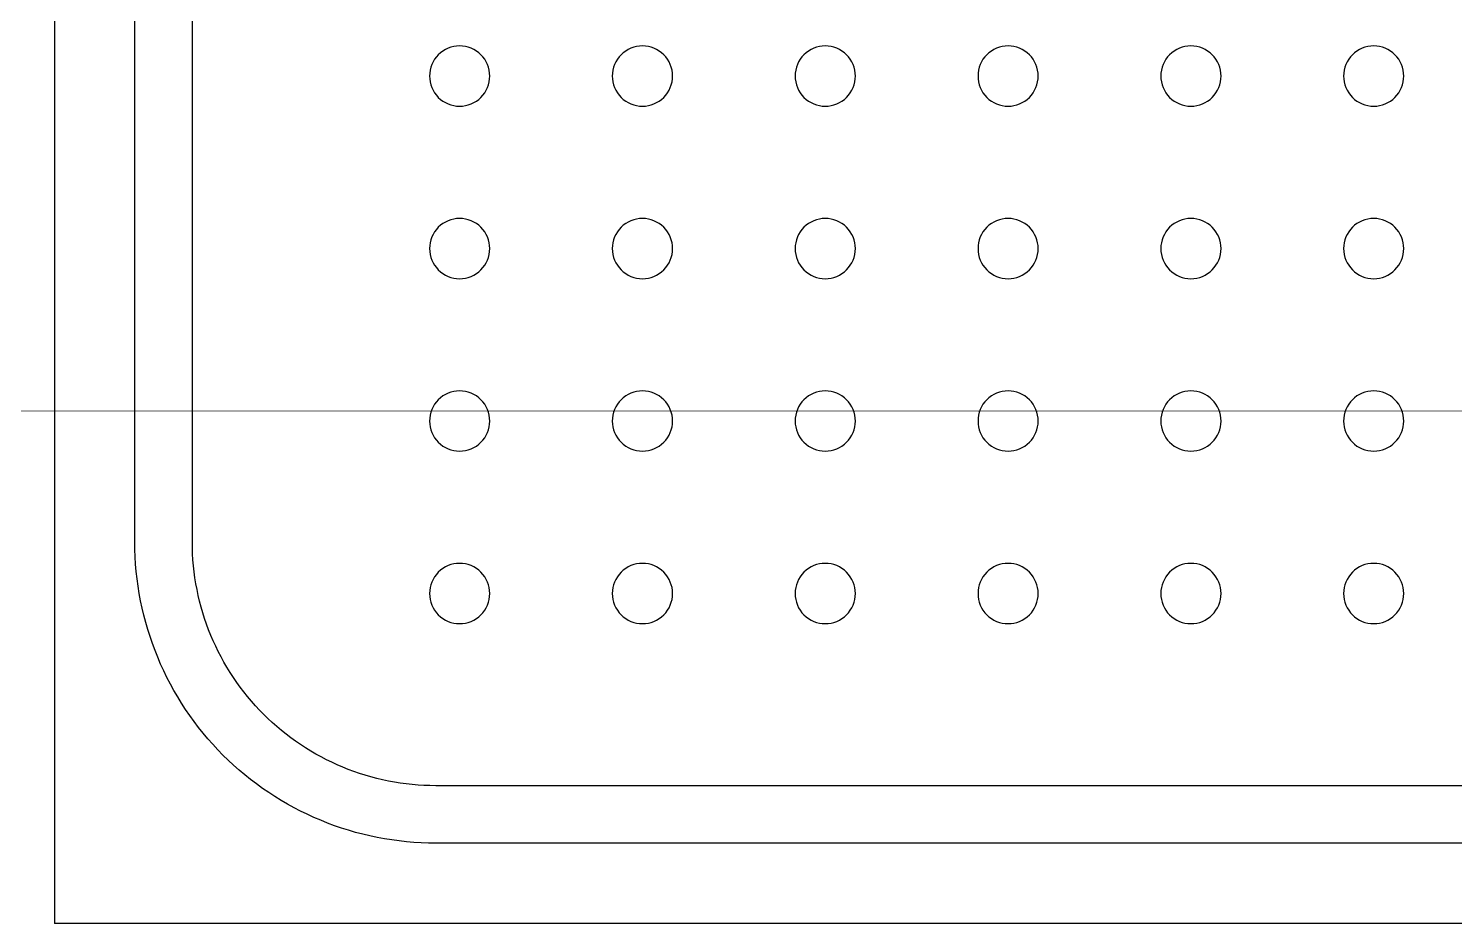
# Model space of a CAD drawing. Header units: millimetres. Extents: x -159872 to 386485, y -250577 to 158966.
# Drawn here: x 158736.4 to 158879.3, y 9979.2 to 10068.9 of the extents above; entities that cross this region are included whole.
import ezdxf

# ---------------------------------------------------------------- set-up
doc = ezdxf.new("R2010")
doc.units = ezdxf.units.MM
doc.layers.get('0').update_dxf_attribs({"lineweight": 25})
doc.layers.add('LDS-equipment-kitchen equipment', color=3, linetype='Continuous', lineweight=13)

# ---------------------------------------------------------------- blocks, each defined once
blk = doc.blocks.new('A$C41f9af21')
at = {"lineweight": 25, "transparency": 33554687}
for points in [[(110.91, 526.8, 0), (110.91, 357, 0)], [(118.95, 395.22, 0), (118.95, 488.59, 0)], [(124.72, 395.22, 0), (124.72, 488.59, 0)], [(458.78, 370.8, 0), (149.13, 370.8, 0)], [(458.78, 365.04, 0), (149.13, 365.04, 0)], [(497, 357, 0), (110.91, 357, 0)], [(497, 357, 0), (110.91, 357, 0)]]:
    blk.add_polyline3d(points, dxfattribs=at)
at = {"lineweight": 25}
for points in [[(148.48, 441.9, 0), (148.5, 441.61, 0), (148.54, 441.31, 0), (148.61, 441.03, 0), (148.71, 440.75, 0), (148.84, 440.48, 0), (148.99, 440.23, 0), (149.17, 439.99, 0), (149.36, 439.77, 0), (149.58, 439.57, 0), (149.82, 439.39, 0), (150.08, 439.24, 0), (150.34, 439.11, 0), (150.62, 439.01, 0), (150.91, 438.94, 0), (151.2, 438.9, 0), (151.5, 438.88, 0), (151.79, 438.9, 0), (152.09, 438.94, 0), (152.37, 439.01, 0), (152.65, 439.11, 0), (152.92, 439.24, 0), (153.18, 439.39, 0), (153.41, 439.57, 0), (153.63, 439.77, 0), (153.83, 439.99, 0), (154.01, 440.23, 0), (154.16, 440.48, 0), (154.29, 440.75, 0), (154.39, 441.03, 0), (154.46, 441.31, 0), (154.5, 441.61, 0), (154.52, 441.9, 0), (154.5, 442.2, 0), (154.46, 442.49, 0), (154.39, 442.78, 0), (154.29, 443.06, 0), (154.16, 443.32, 0), (154.01, 443.58, 0), (153.83, 443.82, 0), (153.63, 444.04, 0), (153.41, 444.23, 0), (153.18, 444.41, 0), (152.92, 444.56, 0), (152.65, 444.69, 0), (152.37, 444.79, 0), (152.09, 444.86, 0), (151.79, 444.91, 0), (151.5, 444.92, 0), (151.2, 444.91, 0), (150.91, 444.86, 0), (150.62, 444.79, 0), (150.34, 444.69, 0), (150.08, 444.56, 0), (149.82, 444.41, 0), (149.58, 444.23, 0), (149.36, 444.04, 0), (149.17, 443.82, 0), (148.99, 443.58, 0), (148.84, 443.32, 0), (148.71, 443.06, 0), (148.61, 442.78, 0), (148.54, 442.49, 0), (148.5, 442.2, 0), (148.48, 441.9, 0)], [(166.8, 441.9, 0), (166.81, 441.61, 0), (166.86, 441.31, 0), (166.93, 441.03, 0), (167.03, 440.75, 0), (167.16, 440.48, 0), (167.31, 440.23, 0), (167.48, 439.99, 0), (167.68, 439.77, 0), (167.9, 439.57, 0), (168.14, 439.39, 0), (168.39, 439.24, 0), (168.66, 439.11, 0), (168.94, 439.01, 0), (169.23, 438.94, 0), (169.52, 438.9, 0), (169.82, 438.88, 0), (170.11, 438.9, 0), (170.41, 438.94, 0), (170.69, 439.01, 0), (170.97, 439.11, 0), (171.24, 439.24, 0), (171.49, 439.39, 0), (171.73, 439.57, 0), (171.95, 439.77, 0), (172.15, 439.99, 0), (172.33, 440.23, 0), (172.48, 440.48, 0), (172.6, 440.75, 0), (172.7, 441.03, 0), (172.78, 441.31, 0), (172.82, 441.61, 0), (172.83, 441.9, 0), (172.82, 442.2, 0), (172.78, 442.49, 0), (172.7, 442.78, 0), (172.6, 443.06, 0), (172.48, 443.32, 0), (172.33, 443.58, 0), (172.15, 443.82, 0), (171.95, 444.04, 0), (171.73, 444.23, 0), (171.49, 444.41, 0), (171.24, 444.56, 0), (170.97, 444.69, 0), (170.69, 444.79, 0), (170.41, 444.86, 0), (170.11, 444.91, 0), (169.82, 444.92, 0), (169.52, 444.91, 0), (169.23, 444.86, 0), (168.94, 444.79, 0), (168.66, 444.69, 0), (168.39, 444.56, 0), (168.14, 444.41, 0), (167.9, 444.23, 0), (167.68, 444.04, 0), (167.48, 443.82, 0), (167.31, 443.58, 0), (167.16, 443.32, 0), (167.03, 443.06, 0), (166.93, 442.78, 0), (166.86, 442.49, 0), (166.81, 442.2, 0), (166.8, 441.9, 0)], [(185.12, 441.9, 0), (185.13, 441.61, 0), (185.18, 441.31, 0), (185.25, 441.03, 0), (185.35, 440.75, 0), (185.47, 440.48, 0), (185.63, 440.23, 0), (185.8, 439.99, 0), (186, 439.77, 0), (186.22, 439.57, 0), (186.46, 439.39, 0), (186.71, 439.24, 0), (186.98, 439.11, 0), (187.26, 439.01, 0), (187.55, 438.94, 0), (187.84, 438.9, 0), (188.14, 438.88, 0), (188.43, 438.9, 0), (188.72, 438.94, 0), (189.01, 439.01, 0), (189.29, 439.11, 0), (189.56, 439.24, 0), (189.81, 439.39, 0), (190.05, 439.57, 0), (190.27, 439.77, 0), (190.47, 439.99, 0), (190.64, 440.23, 0), (190.8, 440.48, 0), (190.92, 440.75, 0), (191.02, 441.03, 0), (191.09, 441.31, 0), (191.14, 441.61, 0), (191.15, 441.9, 0), (191.14, 442.2, 0), (191.09, 442.49, 0), (191.02, 442.78, 0), (190.92, 443.06, 0), (190.8, 443.32, 0), (190.64, 443.58, 0), (190.47, 443.82, 0), (190.27, 444.04, 0), (190.05, 444.23, 0), (189.81, 444.41, 0), (189.56, 444.56, 0), (189.29, 444.69, 0), (189.01, 444.79, 0), (188.72, 444.86, 0), (188.43, 444.91, 0), (188.14, 444.92, 0), (187.84, 444.91, 0), (187.55, 444.86, 0), (187.26, 444.79, 0), (186.98, 444.69, 0), (186.71, 444.56, 0), (186.46, 444.41, 0), (186.22, 444.23, 0), (186, 444.04, 0), (185.8, 443.82, 0), (185.63, 443.58, 0), (185.47, 443.32, 0), (185.35, 443.06, 0), (185.25, 442.78, 0), (185.18, 442.49, 0), (185.13, 442.2, 0), (185.12, 441.9, 0)], [(203.44, 441.9, 0), (203.45, 441.61, 0), (203.49, 441.31, 0), (203.57, 441.03, 0), (203.67, 440.75, 0), (203.79, 440.48, 0), (203.94, 440.23, 0), (204.12, 439.99, 0), (204.32, 439.77, 0), (204.54, 439.57, 0), (204.78, 439.39, 0), (205.03, 439.24, 0), (205.3, 439.11, 0), (205.58, 439.01, 0), (205.86, 438.94, 0), (206.16, 438.9, 0), (206.45, 438.88, 0), (206.75, 438.9, 0), (207.04, 438.94, 0), (207.33, 439.01, 0), (207.61, 439.11, 0), (207.88, 439.24, 0), (208.13, 439.39, 0), (208.37, 439.57, 0), (208.59, 439.77, 0), (208.79, 439.99, 0), (208.96, 440.23, 0), (209.11, 440.48, 0), (209.24, 440.75, 0), (209.34, 441.03, 0), (209.41, 441.31, 0), (209.46, 441.61, 0), (209.47, 441.9, 0), (209.46, 442.2, 0), (209.41, 442.49, 0), (209.34, 442.78, 0), (209.24, 443.06, 0), (209.11, 443.32, 0), (208.96, 443.58, 0), (208.79, 443.82, 0), (208.59, 444.04, 0), (208.37, 444.23, 0), (208.13, 444.41, 0), (207.88, 444.56, 0), (207.61, 444.69, 0), (207.33, 444.79, 0), (207.04, 444.86, 0), (206.75, 444.91, 0), (206.45, 444.92, 0), (206.16, 444.91, 0), (205.86, 444.86, 0), (205.58, 444.79, 0), (205.3, 444.69, 0), (205.03, 444.56, 0), (204.78, 444.41, 0), (204.54, 444.23, 0), (204.32, 444.04, 0), (204.12, 443.82, 0), (203.94, 443.58, 0), (203.79, 443.32, 0), (203.67, 443.06, 0), (203.57, 442.78, 0), (203.49, 442.49, 0), (203.45, 442.2, 0), (203.44, 441.9, 0)], [(221.75, 441.9, 0), (221.77, 441.61, 0), (221.81, 441.31, 0), (221.88, 441.03, 0), (221.98, 440.75, 0), (222.11, 440.48, 0), (222.26, 440.23, 0), (222.44, 439.99, 0), (222.64, 439.77, 0), (222.86, 439.57, 0), (223.1, 439.39, 0), (223.35, 439.24, 0), (223.62, 439.11, 0), (223.9, 439.01, 0), (224.18, 438.94, 0), (224.48, 438.9, 0), (224.77, 438.88, 0), (225.07, 438.9, 0), (225.36, 438.94, 0), (225.65, 439.01, 0), (225.93, 439.11, 0), (226.19, 439.24, 0), (226.45, 439.39, 0), (226.69, 439.57, 0), (226.91, 439.77, 0), (227.1, 439.99, 0), (227.28, 440.23, 0), (227.43, 440.48, 0), (227.56, 440.75, 0), (227.66, 441.03, 0), (227.73, 441.31, 0), (227.77, 441.61, 0), (227.79, 441.9, 0), (227.77, 442.2, 0), (227.73, 442.49, 0), (227.66, 442.78, 0), (227.56, 443.06, 0), (227.43, 443.32, 0), (227.28, 443.58, 0), (227.1, 443.82, 0), (226.91, 444.04, 0), (226.69, 444.23, 0), (226.45, 444.41, 0), (226.19, 444.56, 0), (225.93, 444.69, 0), (225.65, 444.79, 0), (225.36, 444.86, 0), (225.07, 444.91, 0), (224.77, 444.92, 0), (224.48, 444.91, 0), (224.18, 444.86, 0), (223.9, 444.79, 0), (223.62, 444.69, 0), (223.35, 444.56, 0), (223.1, 444.41, 0), (222.86, 444.23, 0), (222.64, 444.04, 0), (222.44, 443.82, 0), (222.26, 443.58, 0), (222.11, 443.32, 0), (221.98, 443.06, 0), (221.88, 442.78, 0), (221.81, 442.49, 0), (221.77, 442.2, 0), (221.75, 441.9, 0)], [(240.07, 441.9, 0), (240.09, 441.61, 0), (240.13, 441.31, 0), (240.2, 441.03, 0), (240.3, 440.75, 0), (240.43, 440.48, 0), (240.58, 440.23, 0), (240.76, 439.99, 0), (240.96, 439.77, 0), (241.18, 439.57, 0), (241.41, 439.39, 0), (241.67, 439.24, 0), (241.93, 439.11, 0), (242.21, 439.01, 0), (242.5, 438.94, 0), (242.79, 438.9, 0), (243.09, 438.88, 0), (243.39, 438.9, 0), (243.68, 438.94, 0), (243.97, 439.01, 0), (244.24, 439.11, 0), (244.51, 439.24, 0), (244.77, 439.39, 0), (245, 439.57, 0), (245.22, 439.77, 0), (245.42, 439.99, 0), (245.6, 440.23, 0), (245.75, 440.48, 0), (245.88, 440.75, 0), (245.98, 441.03, 0), (246.05, 441.31, 0), (246.09, 441.61, 0), (246.11, 441.9, 0), (246.09, 442.2, 0), (246.05, 442.49, 0), (245.98, 442.78, 0), (245.88, 443.06, 0), (245.75, 443.32, 0), (245.6, 443.58, 0), (245.42, 443.82, 0), (245.22, 444.04, 0), (245, 444.23, 0), (244.77, 444.41, 0), (244.51, 444.56, 0), (244.24, 444.69, 0), (243.97, 444.79, 0), (243.68, 444.86, 0), (243.39, 444.91, 0), (243.09, 444.92, 0), (242.79, 444.91, 0), (242.5, 444.86, 0), (242.21, 444.79, 0), (241.93, 444.69, 0), (241.67, 444.56, 0), (241.41, 444.41, 0), (241.18, 444.23, 0), (240.96, 444.04, 0), (240.76, 443.82, 0), (240.58, 443.58, 0), (240.43, 443.32, 0), (240.3, 443.06, 0), (240.2, 442.78, 0), (240.13, 442.49, 0), (240.09, 442.2, 0), (240.07, 441.9, 0)], [(148.48, 424.62, 0), (148.5, 424.32, 0), (148.54, 424.03, 0), (148.61, 423.74, 0), (148.71, 423.47, 0), (148.84, 423.2, 0), (148.99, 422.94, 0), (149.17, 422.71, 0), (149.36, 422.49, 0), (149.58, 422.29, 0), (149.82, 422.11, 0), (150.08, 421.96, 0), (150.34, 421.83, 0), (150.62, 421.73, 0), (150.91, 421.66, 0), (151.2, 421.62, 0), (151.5, 421.6, 0), (151.79, 421.62, 0), (152.09, 421.66, 0), (152.37, 421.73, 0), (152.65, 421.83, 0), (152.92, 421.96, 0), (153.18, 422.11, 0), (153.41, 422.29, 0), (153.63, 422.49, 0), (153.83, 422.71, 0), (154.01, 422.94, 0), (154.16, 423.2, 0), (154.29, 423.47, 0), (154.39, 423.74, 0), (154.46, 424.03, 0), (154.5, 424.32, 0), (154.52, 424.62, 0), (154.5, 424.92, 0), (154.46, 425.21, 0), (154.39, 425.5, 0), (154.29, 425.78, 0), (154.16, 426.04, 0), (154.01, 426.3, 0), (153.83, 426.53, 0), (153.63, 426.75, 0), (153.41, 426.95, 0), (153.18, 427.13, 0), (152.92, 427.28, 0), (152.65, 427.41, 0), (152.37, 427.51, 0), (152.09, 427.58, 0), (151.79, 427.62, 0), (151.5, 427.64, 0), (151.2, 427.62, 0), (150.91, 427.58, 0), (150.62, 427.51, 0), (150.34, 427.41, 0), (150.08, 427.28, 0), (149.82, 427.13, 0), (149.58, 426.95, 0), (149.36, 426.75, 0), (149.17, 426.53, 0), (148.99, 426.3, 0), (148.84, 426.04, 0), (148.71, 425.78, 0), (148.61, 425.5, 0), (148.54, 425.21, 0), (148.5, 424.92, 0), (148.48, 424.62, 0)], [(166.8, 424.62, 0), (166.81, 424.32, 0), (166.86, 424.03, 0), (166.93, 423.74, 0), (167.03, 423.47, 0), (167.16, 423.2, 0), (167.31, 422.94, 0), (167.48, 422.71, 0), (167.68, 422.49, 0), (167.9, 422.29, 0), (168.14, 422.11, 0), (168.39, 421.96, 0), (168.66, 421.83, 0), (168.94, 421.73, 0), (169.23, 421.66, 0), (169.52, 421.62, 0), (169.82, 421.6, 0), (170.11, 421.62, 0), (170.41, 421.66, 0), (170.69, 421.73, 0), (170.97, 421.83, 0), (171.24, 421.96, 0), (171.49, 422.11, 0), (171.73, 422.29, 0), (171.95, 422.49, 0), (172.15, 422.71, 0), (172.33, 422.94, 0), (172.48, 423.2, 0), (172.6, 423.47, 0), (172.7, 423.74, 0), (172.78, 424.03, 0), (172.82, 424.32, 0), (172.83, 424.62, 0), (172.82, 424.92, 0), (172.78, 425.21, 0), (172.7, 425.5, 0), (172.6, 425.78, 0), (172.48, 426.04, 0), (172.33, 426.3, 0), (172.15, 426.53, 0), (171.95, 426.75, 0), (171.73, 426.95, 0), (171.49, 427.13, 0), (171.24, 427.28, 0), (170.97, 427.41, 0), (170.69, 427.51, 0), (170.41, 427.58, 0), (170.11, 427.62, 0), (169.82, 427.64, 0), (169.52, 427.62, 0), (169.23, 427.58, 0), (168.94, 427.51, 0), (168.66, 427.41, 0), (168.39, 427.28, 0), (168.14, 427.13, 0), (167.9, 426.95, 0), (167.68, 426.75, 0), (167.48, 426.53, 0), (167.31, 426.3, 0), (167.16, 426.04, 0), (167.03, 425.78, 0), (166.93, 425.5, 0), (166.86, 425.21, 0), (166.81, 424.92, 0), (166.8, 424.62, 0)], [(185.12, 424.62, 0), (185.13, 424.32, 0), (185.18, 424.03, 0), (185.25, 423.74, 0), (185.35, 423.47, 0), (185.47, 423.2, 0), (185.63, 422.94, 0), (185.8, 422.71, 0), (186, 422.49, 0), (186.22, 422.29, 0), (186.46, 422.11, 0), (186.71, 421.96, 0), (186.98, 421.83, 0), (187.26, 421.73, 0), (187.55, 421.66, 0), (187.84, 421.62, 0), (188.14, 421.6, 0), (188.43, 421.62, 0), (188.72, 421.66, 0), (189.01, 421.73, 0), (189.29, 421.83, 0), (189.56, 421.96, 0), (189.81, 422.11, 0), (190.05, 422.29, 0), (190.27, 422.49, 0), (190.47, 422.71, 0), (190.64, 422.94, 0), (190.8, 423.2, 0), (190.92, 423.47, 0), (191.02, 423.74, 0), (191.09, 424.03, 0), (191.14, 424.32, 0), (191.15, 424.62, 0), (191.14, 424.92, 0), (191.09, 425.21, 0), (191.02, 425.5, 0), (190.92, 425.78, 0), (190.8, 426.04, 0), (190.64, 426.3, 0), (190.47, 426.53, 0), (190.27, 426.75, 0), (190.05, 426.95, 0), (189.81, 427.13, 0), (189.56, 427.28, 0), (189.29, 427.41, 0), (189.01, 427.51, 0), (188.72, 427.58, 0), (188.43, 427.62, 0), (188.14, 427.64, 0), (187.84, 427.62, 0), (187.55, 427.58, 0), (187.26, 427.51, 0), (186.98, 427.41, 0), (186.71, 427.28, 0), (186.46, 427.13, 0), (186.22, 426.95, 0), (186, 426.75, 0), (185.8, 426.53, 0), (185.63, 426.3, 0), (185.47, 426.04, 0), (185.35, 425.78, 0), (185.25, 425.5, 0), (185.18, 425.21, 0), (185.13, 424.92, 0), (185.12, 424.62, 0)], [(203.44, 424.62, 0), (203.45, 424.32, 0), (203.49, 424.03, 0), (203.57, 423.74, 0), (203.67, 423.47, 0), (203.79, 423.2, 0), (203.94, 422.94, 0), (204.12, 422.71, 0), (204.32, 422.49, 0), (204.54, 422.29, 0), (204.78, 422.11, 0), (205.03, 421.96, 0), (205.3, 421.83, 0), (205.58, 421.73, 0), (205.86, 421.66, 0), (206.16, 421.62, 0), (206.45, 421.6, 0), (206.75, 421.62, 0), (207.04, 421.66, 0), (207.33, 421.73, 0), (207.61, 421.83, 0), (207.88, 421.96, 0), (208.13, 422.11, 0), (208.37, 422.29, 0), (208.59, 422.49, 0), (208.79, 422.71, 0), (208.96, 422.94, 0), (209.11, 423.2, 0), (209.24, 423.47, 0), (209.34, 423.74, 0), (209.41, 424.03, 0), (209.46, 424.32, 0), (209.47, 424.62, 0), (209.46, 424.92, 0), (209.41, 425.21, 0), (209.34, 425.5, 0), (209.24, 425.78, 0), (209.11, 426.04, 0), (208.96, 426.3, 0), (208.79, 426.53, 0), (208.59, 426.75, 0), (208.37, 426.95, 0), (208.13, 427.13, 0), (207.88, 427.28, 0), (207.61, 427.41, 0), (207.33, 427.51, 0), (207.04, 427.58, 0), (206.75, 427.62, 0), (206.45, 427.64, 0), (206.16, 427.62, 0), (205.86, 427.58, 0), (205.58, 427.51, 0), (205.3, 427.41, 0), (205.03, 427.28, 0), (204.78, 427.13, 0), (204.54, 426.95, 0), (204.32, 426.75, 0), (204.12, 426.53, 0), (203.94, 426.3, 0), (203.79, 426.04, 0), (203.67, 425.78, 0), (203.57, 425.5, 0), (203.49, 425.21, 0), (203.45, 424.92, 0), (203.44, 424.62, 0)], [(221.75, 424.62, 0), (221.77, 424.32, 0), (221.81, 424.03, 0), (221.88, 423.74, 0), (221.98, 423.47, 0), (222.11, 423.2, 0), (222.26, 422.94, 0), (222.44, 422.71, 0), (222.64, 422.49, 0), (222.86, 422.29, 0), (223.1, 422.11, 0), (223.35, 421.96, 0), (223.62, 421.83, 0), (223.9, 421.73, 0), (224.18, 421.66, 0), (224.48, 421.62, 0), (224.77, 421.6, 0), (225.07, 421.62, 0), (225.36, 421.66, 0), (225.65, 421.73, 0), (225.93, 421.83, 0), (226.19, 421.96, 0), (226.45, 422.11, 0), (226.69, 422.29, 0), (226.91, 422.49, 0), (227.1, 422.71, 0), (227.28, 422.94, 0), (227.43, 423.2, 0), (227.56, 423.47, 0), (227.66, 423.74, 0), (227.73, 424.03, 0), (227.77, 424.32, 0), (227.79, 424.62, 0), (227.77, 424.92, 0), (227.73, 425.21, 0), (227.66, 425.5, 0), (227.56, 425.78, 0), (227.43, 426.04, 0), (227.28, 426.3, 0), (227.1, 426.53, 0), (226.91, 426.75, 0), (226.69, 426.95, 0), (226.45, 427.13, 0), (226.19, 427.28, 0), (225.93, 427.41, 0), (225.65, 427.51, 0), (225.36, 427.58, 0), (225.07, 427.62, 0), (224.77, 427.64, 0), (224.48, 427.62, 0), (224.18, 427.58, 0), (223.9, 427.51, 0), (223.62, 427.41, 0), (223.35, 427.28, 0), (223.1, 427.13, 0), (222.86, 426.95, 0), (222.64, 426.75, 0), (222.44, 426.53, 0), (222.26, 426.3, 0), (222.11, 426.04, 0), (221.98, 425.78, 0), (221.88, 425.5, 0), (221.81, 425.21, 0), (221.77, 424.92, 0), (221.75, 424.62, 0)], [(240.07, 424.62, 0), (240.09, 424.32, 0), (240.13, 424.03, 0), (240.2, 423.74, 0), (240.3, 423.47, 0), (240.43, 423.2, 0), (240.58, 422.94, 0), (240.76, 422.71, 0), (240.96, 422.49, 0), (241.18, 422.29, 0), (241.41, 422.11, 0), (241.67, 421.96, 0), (241.93, 421.83, 0), (242.21, 421.73, 0), (242.5, 421.66, 0), (242.79, 421.62, 0), (243.09, 421.6, 0), (243.39, 421.62, 0), (243.68, 421.66, 0), (243.97, 421.73, 0), (244.24, 421.83, 0), (244.51, 421.96, 0), (244.77, 422.11, 0), (245, 422.29, 0), (245.22, 422.49, 0), (245.42, 422.71, 0), (245.6, 422.94, 0), (245.75, 423.2, 0), (245.88, 423.47, 0), (245.98, 423.74, 0), (246.05, 424.03, 0), (246.09, 424.32, 0), (246.11, 424.62, 0), (246.09, 424.92, 0), (246.05, 425.21, 0), (245.98, 425.5, 0), (245.88, 425.78, 0), (245.75, 426.04, 0), (245.6, 426.3, 0), (245.42, 426.53, 0), (245.22, 426.75, 0), (245, 426.95, 0), (244.77, 427.13, 0), (244.51, 427.28, 0), (244.24, 427.41, 0), (243.97, 427.51, 0), (243.68, 427.58, 0), (243.39, 427.62, 0), (243.09, 427.64, 0), (242.79, 427.62, 0), (242.5, 427.58, 0), (242.21, 427.51, 0), (241.93, 427.41, 0), (241.67, 427.28, 0), (241.41, 427.13, 0), (241.18, 426.95, 0), (240.96, 426.75, 0), (240.76, 426.53, 0), (240.58, 426.3, 0), (240.43, 426.04, 0), (240.3, 425.78, 0), (240.2, 425.5, 0), (240.13, 425.21, 0), (240.09, 424.92, 0), (240.07, 424.62, 0)], [(148.48, 407.34, 0), (148.5, 407.04, 0), (148.54, 406.75, 0), (148.61, 406.46, 0), (148.71, 406.18, 0), (148.84, 405.92, 0), (148.99, 405.66, 0), (149.17, 405.42, 0), (149.36, 405.21, 0), (149.58, 405.01, 0), (149.82, 404.83, 0), (150.08, 404.68, 0), (150.34, 404.55, 0), (150.62, 404.45, 0), (150.91, 404.38, 0), (151.2, 404.34, 0), (151.5, 404.32, 0), (151.79, 404.34, 0), (152.09, 404.38, 0), (152.37, 404.45, 0), (152.65, 404.55, 0), (152.92, 404.68, 0), (153.18, 404.83, 0), (153.41, 405.01, 0), (153.63, 405.21, 0), (153.83, 405.42, 0), (154.01, 405.66, 0), (154.16, 405.92, 0), (154.29, 406.18, 0), (154.39, 406.46, 0), (154.46, 406.75, 0), (154.5, 407.04, 0), (154.52, 407.34, 0), (154.5, 407.63, 0), (154.46, 407.93, 0), (154.39, 408.22, 0), (154.29, 408.49, 0), (154.16, 408.76, 0), (154.01, 409.02, 0), (153.83, 409.25, 0), (153.63, 409.47, 0), (153.41, 409.67, 0), (153.18, 409.85, 0), (152.92, 410, 0), (152.65, 410.13, 0), (152.37, 410.23, 0), (152.09, 410.3, 0), (151.79, 410.34, 0), (151.5, 410.36, 0), (151.2, 410.34, 0), (150.91, 410.3, 0), (150.62, 410.23, 0), (150.34, 410.13, 0), (150.08, 410, 0), (149.82, 409.85, 0), (149.58, 409.67, 0), (149.36, 409.47, 0), (149.17, 409.25, 0), (148.99, 409.02, 0), (148.84, 408.76, 0), (148.71, 408.49, 0), (148.61, 408.22, 0), (148.54, 407.93, 0), (148.5, 407.63, 0), (148.48, 407.34, 0)], [(166.8, 407.34, 0), (166.81, 407.04, 0), (166.86, 406.75, 0), (166.93, 406.46, 0), (167.03, 406.18, 0), (167.16, 405.92, 0), (167.31, 405.66, 0), (167.48, 405.42, 0), (167.68, 405.21, 0), (167.9, 405.01, 0), (168.14, 404.83, 0), (168.39, 404.68, 0), (168.66, 404.55, 0), (168.94, 404.45, 0), (169.23, 404.38, 0), (169.52, 404.34, 0), (169.82, 404.32, 0), (170.11, 404.34, 0), (170.41, 404.38, 0), (170.69, 404.45, 0), (170.97, 404.55, 0), (171.24, 404.68, 0), (171.49, 404.83, 0), (171.73, 405.01, 0), (171.95, 405.21, 0), (172.15, 405.42, 0), (172.33, 405.66, 0), (172.48, 405.92, 0), (172.6, 406.18, 0), (172.7, 406.46, 0), (172.78, 406.75, 0), (172.82, 407.04, 0), (172.83, 407.34, 0), (172.82, 407.63, 0), (172.78, 407.93, 0), (172.7, 408.22, 0), (172.6, 408.49, 0), (172.48, 408.76, 0), (172.33, 409.02, 0), (172.15, 409.25, 0), (171.95, 409.47, 0), (171.73, 409.67, 0), (171.49, 409.85, 0), (171.24, 410, 0), (170.97, 410.13, 0), (170.69, 410.23, 0), (170.41, 410.3, 0), (170.11, 410.34, 0), (169.82, 410.36, 0), (169.52, 410.34, 0), (169.23, 410.3, 0), (168.94, 410.23, 0), (168.66, 410.13, 0), (168.39, 410, 0), (168.14, 409.85, 0), (167.9, 409.67, 0), (167.68, 409.47, 0), (167.48, 409.25, 0), (167.31, 409.02, 0), (167.16, 408.76, 0), (167.03, 408.49, 0), (166.93, 408.22, 0), (166.86, 407.93, 0), (166.81, 407.63, 0), (166.8, 407.34, 0)], [(185.12, 407.34, 0), (185.13, 407.04, 0), (185.18, 406.75, 0), (185.25, 406.46, 0), (185.35, 406.18, 0), (185.47, 405.92, 0), (185.63, 405.66, 0), (185.8, 405.42, 0), (186, 405.21, 0), (186.22, 405.01, 0), (186.46, 404.83, 0), (186.71, 404.68, 0), (186.98, 404.55, 0), (187.26, 404.45, 0), (187.55, 404.38, 0), (187.84, 404.34, 0), (188.14, 404.32, 0), (188.43, 404.34, 0), (188.72, 404.38, 0), (189.01, 404.45, 0), (189.29, 404.55, 0), (189.56, 404.68, 0), (189.81, 404.83, 0), (190.05, 405.01, 0), (190.27, 405.21, 0), (190.47, 405.42, 0), (190.64, 405.66, 0), (190.8, 405.92, 0), (190.92, 406.18, 0), (191.02, 406.46, 0), (191.09, 406.75, 0), (191.14, 407.04, 0), (191.15, 407.34, 0), (191.14, 407.63, 0), (191.09, 407.93, 0), (191.02, 408.22, 0), (190.92, 408.49, 0), (190.8, 408.76, 0), (190.64, 409.02, 0), (190.47, 409.25, 0), (190.27, 409.47, 0), (190.05, 409.67, 0), (189.81, 409.85, 0), (189.56, 410, 0), (189.29, 410.13, 0), (189.01, 410.23, 0), (188.72, 410.3, 0), (188.43, 410.34, 0), (188.14, 410.36, 0), (187.84, 410.34, 0), (187.55, 410.3, 0), (187.26, 410.23, 0), (186.98, 410.13, 0), (186.71, 410, 0), (186.46, 409.85, 0), (186.22, 409.67, 0), (186, 409.47, 0), (185.8, 409.25, 0), (185.63, 409.02, 0), (185.47, 408.76, 0), (185.35, 408.49, 0), (185.25, 408.22, 0), (185.18, 407.93, 0), (185.13, 407.63, 0), (185.12, 407.34, 0)], [(203.44, 407.34, 0), (203.45, 407.04, 0), (203.49, 406.75, 0), (203.57, 406.46, 0), (203.67, 406.18, 0), (203.79, 405.92, 0), (203.94, 405.66, 0), (204.12, 405.42, 0), (204.32, 405.21, 0), (204.54, 405.01, 0), (204.78, 404.83, 0), (205.03, 404.68, 0), (205.3, 404.55, 0), (205.58, 404.45, 0), (205.86, 404.38, 0), (206.16, 404.34, 0), (206.45, 404.32, 0), (206.75, 404.34, 0), (207.04, 404.38, 0), (207.33, 404.45, 0), (207.61, 404.55, 0), (207.88, 404.68, 0), (208.13, 404.83, 0), (208.37, 405.01, 0), (208.59, 405.21, 0), (208.79, 405.42, 0), (208.96, 405.66, 0), (209.11, 405.92, 0), (209.24, 406.18, 0), (209.34, 406.46, 0), (209.41, 406.75, 0), (209.46, 407.04, 0), (209.47, 407.34, 0), (209.46, 407.63, 0), (209.41, 407.93, 0), (209.34, 408.22, 0), (209.24, 408.49, 0), (209.11, 408.76, 0), (208.96, 409.02, 0), (208.79, 409.25, 0), (208.59, 409.47, 0), (208.37, 409.67, 0), (208.13, 409.85, 0), (207.88, 410, 0), (207.61, 410.13, 0), (207.33, 410.23, 0), (207.04, 410.3, 0), (206.75, 410.34, 0), (206.45, 410.36, 0), (206.16, 410.34, 0), (205.86, 410.3, 0), (205.58, 410.23, 0), (205.3, 410.13, 0), (205.03, 410, 0), (204.78, 409.85, 0), (204.54, 409.67, 0), (204.32, 409.47, 0), (204.12, 409.25, 0), (203.94, 409.02, 0), (203.79, 408.76, 0), (203.67, 408.49, 0), (203.57, 408.22, 0), (203.49, 407.93, 0), (203.45, 407.63, 0), (203.44, 407.34, 0)], [(221.75, 407.34, 0), (221.77, 407.04, 0), (221.81, 406.75, 0), (221.88, 406.46, 0), (221.98, 406.18, 0), (222.11, 405.92, 0), (222.26, 405.66, 0), (222.44, 405.42, 0), (222.64, 405.21, 0), (222.86, 405.01, 0), (223.1, 404.83, 0), (223.35, 404.68, 0), (223.62, 404.55, 0), (223.9, 404.45, 0), (224.18, 404.38, 0), (224.48, 404.34, 0), (224.77, 404.32, 0), (225.07, 404.34, 0), (225.36, 404.38, 0), (225.65, 404.45, 0), (225.93, 404.55, 0), (226.19, 404.68, 0), (226.45, 404.83, 0), (226.69, 405.01, 0), (226.91, 405.21, 0), (227.1, 405.42, 0), (227.28, 405.66, 0), (227.43, 405.92, 0), (227.56, 406.18, 0), (227.66, 406.46, 0), (227.73, 406.75, 0), (227.77, 407.04, 0), (227.79, 407.34, 0), (227.77, 407.63, 0), (227.73, 407.93, 0), (227.66, 408.22, 0), (227.56, 408.49, 0), (227.43, 408.76, 0), (227.28, 409.02, 0), (227.1, 409.25, 0), (226.91, 409.47, 0), (226.69, 409.67, 0), (226.45, 409.85, 0), (226.19, 410, 0), (225.93, 410.13, 0), (225.65, 410.23, 0), (225.36, 410.3, 0), (225.07, 410.34, 0), (224.77, 410.36, 0), (224.48, 410.34, 0), (224.18, 410.3, 0), (223.9, 410.23, 0), (223.62, 410.13, 0), (223.35, 410, 0), (223.1, 409.85, 0), (222.86, 409.67, 0), (222.64, 409.47, 0), (222.44, 409.25, 0), (222.26, 409.02, 0), (222.11, 408.76, 0), (221.98, 408.49, 0), (221.88, 408.22, 0), (221.81, 407.93, 0), (221.77, 407.63, 0), (221.75, 407.34, 0)], [(240.07, 407.34, 0), (240.09, 407.04, 0), (240.13, 406.75, 0), (240.2, 406.46, 0), (240.3, 406.18, 0), (240.43, 405.92, 0), (240.58, 405.66, 0), (240.76, 405.42, 0), (240.96, 405.21, 0), (241.18, 405.01, 0), (241.41, 404.83, 0), (241.67, 404.68, 0), (241.93, 404.55, 0), (242.21, 404.45, 0), (242.5, 404.38, 0), (242.79, 404.34, 0), (243.09, 404.32, 0), (243.39, 404.34, 0), (243.68, 404.38, 0), (243.97, 404.45, 0), (244.24, 404.55, 0), (244.51, 404.68, 0), (244.77, 404.83, 0), (245, 405.01, 0), (245.22, 405.21, 0), (245.42, 405.42, 0), (245.6, 405.66, 0), (245.75, 405.92, 0), (245.88, 406.18, 0), (245.98, 406.46, 0), (246.05, 406.75, 0), (246.09, 407.04, 0), (246.11, 407.34, 0), (246.09, 407.63, 0), (246.05, 407.93, 0), (245.98, 408.22, 0), (245.88, 408.49, 0), (245.75, 408.76, 0), (245.6, 409.02, 0), (245.42, 409.25, 0), (245.22, 409.47, 0), (245, 409.67, 0), (244.77, 409.85, 0), (244.51, 410, 0), (244.24, 410.13, 0), (243.97, 410.23, 0), (243.68, 410.3, 0), (243.39, 410.34, 0), (243.09, 410.36, 0), (242.79, 410.34, 0), (242.5, 410.3, 0), (242.21, 410.23, 0), (241.93, 410.13, 0), (241.67, 410, 0), (241.41, 409.85, 0), (241.18, 409.67, 0), (240.96, 409.47, 0), (240.76, 409.25, 0), (240.58, 409.02, 0), (240.43, 408.76, 0), (240.3, 408.49, 0), (240.2, 408.22, 0), (240.13, 407.93, 0), (240.09, 407.63, 0), (240.07, 407.34, 0)], [(149.13, 365.04, 0), (148.39, 365.05, 0), (147.65, 365.08, 0), (146.91, 365.12, 0), (146.17, 365.19, 0), (145.44, 365.27, 0), (144.7, 365.37, 0), (143.97, 365.48, 0), (143.24, 365.62, 0), (142.52, 365.77, 0), (141.8, 365.94, 0), (141.08, 366.13, 0), (140.37, 366.34, 0), (139.66, 366.56, 0), (138.96, 366.8, 0), (138.27, 367.06, 0), (137.58, 367.34, 0), (136.9, 367.63, 0), (136.23, 367.94, 0), (135.56, 368.26, 0), (134.91, 368.6, 0), (134.26, 368.96, 0), (133.62, 369.33, 0), (132.99, 369.72, 0), (132.37, 370.13, 0), (131.75, 370.54, 0), (131.15, 370.98, 0), (130.56, 371.43, 0), (129.99, 371.89, 0), (129.42, 372.37, 0), (128.86, 372.86, 0), (128.32, 373.36, 0), (127.79, 373.88, 0), (127.27, 374.41, 0), (126.77, 374.95, 0), (126.28, 375.51, 0), (125.8, 376.07, 0), (125.34, 376.65, 0), (124.89, 377.24, 0), (124.46, 377.84, 0), (124.04, 378.45, 0), (123.64, 379.07, 0), (123.25, 379.7, 0), (122.87, 380.34, 0), (122.52, 380.99, 0), (122.18, 381.65, 0), (121.85, 382.31, 0), (121.54, 382.99, 0), (121.25, 383.67, 0), (120.98, 384.36, 0), (120.72, 385.05, 0), (120.48, 385.75, 0), (120.25, 386.46, 0), (120.05, 387.17, 0), (119.86, 387.88, 0), (119.69, 388.6, 0), (119.53, 389.33, 0), (119.4, 390.06, 0), (119.28, 390.79, 0), (119.18, 391.52, 0), (119.1, 392.26, 0), (119.04, 393, 0), (118.99, 393.74, 0), (118.96, 394.48, 0), (118.95, 395.22, 0)], [(149.13, 370.8, 0), (148.53, 370.81, 0), (147.93, 370.83, 0), (147.33, 370.87, 0), (146.74, 370.92, 0), (146.14, 370.99, 0), (145.55, 371.07, 0), (144.96, 371.16, 0), (144.37, 371.27, 0), (143.78, 371.4, 0), (143.2, 371.53, 0), (142.62, 371.69, 0), (142.04, 371.85, 0), (141.47, 372.03, 0), (140.91, 372.23, 0), (140.34, 372.44, 0), (139.79, 372.66, 0), (139.24, 372.9, 0), (138.69, 373.15, 0), (138.15, 373.41, 0), (137.62, 373.69, 0), (137.1, 373.97, 0), (136.58, 374.28, 0), (136.07, 374.59, 0), (135.57, 374.92, 0), (135.07, 375.26, 0), (134.59, 375.61, 0), (134.11, 375.97, 0), (133.64, 376.34, 0), (133.18, 376.73, 0), (132.73, 377.13, 0), (132.3, 377.53, 0), (131.87, 377.95, 0), (131.45, 378.38, 0), (131.04, 378.82, 0), (130.64, 379.27, 0), (130.26, 379.73, 0), (129.88, 380.2, 0), (129.52, 380.67, 0), (129.17, 381.16, 0), (128.83, 381.65, 0), (128.5, 382.15, 0), (128.19, 382.67, 0), (127.89, 383.18, 0), (127.6, 383.71, 0), (127.32, 384.24, 0), (127.06, 384.78, 0), (126.81, 385.32, 0), (126.57, 385.87, 0), (126.35, 386.43, 0), (126.14, 386.99, 0), (125.95, 387.56, 0), (125.77, 388.13, 0), (125.6, 388.7, 0), (125.45, 389.28, 0), (125.31, 389.87, 0), (125.19, 390.45, 0), (125.08, 391.04, 0), (124.98, 391.63, 0), (124.9, 392.23, 0), (124.83, 392.82, 0), (124.78, 393.42, 0), (124.75, 394.02, 0), (124.72, 394.62, 0), (124.72, 395.22, 0)], [(148.48, 390.06, 0), (148.5, 389.76, 0), (148.54, 389.47, 0), (148.61, 389.18, 0), (148.71, 388.9, 0), (148.84, 388.64, 0), (148.99, 388.38, 0), (149.17, 388.14, 0), (149.36, 387.92, 0), (149.58, 387.73, 0), (149.82, 387.55, 0), (150.08, 387.4, 0), (150.34, 387.27, 0), (150.62, 387.17, 0), (150.91, 387.1, 0), (151.2, 387.05, 0), (151.5, 387.04, 0), (151.79, 387.05, 0), (152.09, 387.1, 0), (152.37, 387.17, 0), (152.65, 387.27, 0), (152.92, 387.4, 0), (153.18, 387.55, 0), (153.41, 387.73, 0), (153.63, 387.92, 0), (153.83, 388.14, 0), (154.01, 388.38, 0), (154.16, 388.64, 0), (154.29, 388.9, 0), (154.39, 389.18, 0), (154.46, 389.47, 0), (154.5, 389.76, 0), (154.52, 390.06, 0), (154.5, 390.35, 0), (154.46, 390.65, 0), (154.39, 390.93, 0), (154.29, 391.21, 0), (154.16, 391.48, 0), (154.01, 391.73, 0), (153.83, 391.97, 0), (153.63, 392.19, 0), (153.41, 392.39, 0), (153.18, 392.57, 0), (152.92, 392.72, 0), (152.65, 392.85, 0), (152.37, 392.95, 0), (152.09, 393.02, 0), (151.79, 393.06, 0), (151.5, 393.08, 0), (151.2, 393.06, 0), (150.91, 393.02, 0), (150.62, 392.95, 0), (150.34, 392.85, 0), (150.08, 392.72, 0), (149.82, 392.57, 0), (149.58, 392.39, 0), (149.36, 392.19, 0), (149.17, 391.97, 0), (148.99, 391.73, 0), (148.84, 391.48, 0), (148.71, 391.21, 0), (148.61, 390.93, 0), (148.54, 390.65, 0), (148.5, 390.35, 0), (148.48, 390.06, 0)], [(166.8, 390.06, 0), (166.81, 389.76, 0), (166.86, 389.47, 0), (166.93, 389.18, 0), (167.03, 388.9, 0), (167.16, 388.64, 0), (167.31, 388.38, 0), (167.48, 388.14, 0), (167.68, 387.92, 0), (167.9, 387.73, 0), (168.14, 387.55, 0), (168.39, 387.4, 0), (168.66, 387.27, 0), (168.94, 387.17, 0), (169.23, 387.1, 0), (169.52, 387.05, 0), (169.82, 387.04, 0), (170.11, 387.05, 0), (170.41, 387.1, 0), (170.69, 387.17, 0), (170.97, 387.27, 0), (171.24, 387.4, 0), (171.49, 387.55, 0), (171.73, 387.73, 0), (171.95, 387.92, 0), (172.15, 388.14, 0), (172.33, 388.38, 0), (172.48, 388.64, 0), (172.6, 388.9, 0), (172.7, 389.18, 0), (172.78, 389.47, 0), (172.82, 389.76, 0), (172.83, 390.06, 0), (172.82, 390.35, 0), (172.78, 390.65, 0), (172.7, 390.93, 0), (172.6, 391.21, 0), (172.48, 391.48, 0), (172.33, 391.73, 0), (172.15, 391.97, 0), (171.95, 392.19, 0), (171.73, 392.39, 0), (171.49, 392.57, 0), (171.24, 392.72, 0), (170.97, 392.85, 0), (170.69, 392.95, 0), (170.41, 393.02, 0), (170.11, 393.06, 0), (169.82, 393.08, 0), (169.52, 393.06, 0), (169.23, 393.02, 0), (168.94, 392.95, 0), (168.66, 392.85, 0), (168.39, 392.72, 0), (168.14, 392.57, 0), (167.9, 392.39, 0), (167.68, 392.19, 0), (167.48, 391.97, 0), (167.31, 391.73, 0), (167.16, 391.48, 0), (167.03, 391.21, 0), (166.93, 390.93, 0), (166.86, 390.65, 0), (166.81, 390.35, 0), (166.8, 390.06, 0)], [(185.12, 390.06, 0), (185.13, 389.76, 0), (185.18, 389.47, 0), (185.25, 389.18, 0), (185.35, 388.9, 0), (185.47, 388.64, 0), (185.63, 388.38, 0), (185.8, 388.14, 0), (186, 387.92, 0), (186.22, 387.73, 0), (186.46, 387.55, 0), (186.71, 387.4, 0), (186.98, 387.27, 0), (187.26, 387.17, 0), (187.55, 387.1, 0), (187.84, 387.05, 0), (188.14, 387.04, 0), (188.43, 387.05, 0), (188.72, 387.1, 0), (189.01, 387.17, 0), (189.29, 387.27, 0), (189.56, 387.4, 0), (189.81, 387.55, 0), (190.05, 387.73, 0), (190.27, 387.92, 0), (190.47, 388.14, 0), (190.64, 388.38, 0), (190.8, 388.64, 0), (190.92, 388.9, 0), (191.02, 389.18, 0), (191.09, 389.47, 0), (191.14, 389.76, 0), (191.15, 390.06, 0), (191.14, 390.35, 0), (191.09, 390.65, 0), (191.02, 390.93, 0), (190.92, 391.21, 0), (190.8, 391.48, 0), (190.64, 391.73, 0), (190.47, 391.97, 0), (190.27, 392.19, 0), (190.05, 392.39, 0), (189.81, 392.57, 0), (189.56, 392.72, 0), (189.29, 392.85, 0), (189.01, 392.95, 0), (188.72, 393.02, 0), (188.43, 393.06, 0), (188.14, 393.08, 0), (187.84, 393.06, 0), (187.55, 393.02, 0), (187.26, 392.95, 0), (186.98, 392.85, 0), (186.71, 392.72, 0), (186.46, 392.57, 0), (186.22, 392.39, 0), (186, 392.19, 0), (185.8, 391.97, 0), (185.63, 391.73, 0), (185.47, 391.48, 0), (185.35, 391.21, 0), (185.25, 390.93, 0), (185.18, 390.65, 0), (185.13, 390.35, 0), (185.12, 390.06, 0)], [(203.44, 390.06, 0), (203.45, 389.76, 0), (203.49, 389.47, 0), (203.57, 389.18, 0), (203.67, 388.9, 0), (203.79, 388.64, 0), (203.94, 388.38, 0), (204.12, 388.14, 0), (204.32, 387.92, 0), (204.54, 387.73, 0), (204.78, 387.55, 0), (205.03, 387.4, 0), (205.3, 387.27, 0), (205.58, 387.17, 0), (205.86, 387.1, 0), (206.16, 387.05, 0), (206.45, 387.04, 0), (206.75, 387.05, 0), (207.04, 387.1, 0), (207.33, 387.17, 0), (207.61, 387.27, 0), (207.88, 387.4, 0), (208.13, 387.55, 0), (208.37, 387.73, 0), (208.59, 387.92, 0), (208.79, 388.14, 0), (208.96, 388.38, 0), (209.11, 388.64, 0), (209.24, 388.9, 0), (209.34, 389.18, 0), (209.41, 389.47, 0), (209.46, 389.76, 0), (209.47, 390.06, 0), (209.46, 390.35, 0), (209.41, 390.65, 0), (209.34, 390.93, 0), (209.24, 391.21, 0), (209.11, 391.48, 0), (208.96, 391.73, 0), (208.79, 391.97, 0), (208.59, 392.19, 0), (208.37, 392.39, 0), (208.13, 392.57, 0), (207.88, 392.72, 0), (207.61, 392.85, 0), (207.33, 392.95, 0), (207.04, 393.02, 0), (206.75, 393.06, 0), (206.45, 393.08, 0), (206.16, 393.06, 0), (205.86, 393.02, 0), (205.58, 392.95, 0), (205.3, 392.85, 0), (205.03, 392.72, 0), (204.78, 392.57, 0), (204.54, 392.39, 0), (204.32, 392.19, 0), (204.12, 391.97, 0), (203.94, 391.73, 0), (203.79, 391.48, 0), (203.67, 391.21, 0), (203.57, 390.93, 0), (203.49, 390.65, 0), (203.45, 390.35, 0), (203.44, 390.06, 0)], [(221.75, 390.06, 0), (221.77, 389.76, 0), (221.81, 389.47, 0), (221.88, 389.18, 0), (221.98, 388.9, 0), (222.11, 388.64, 0), (222.26, 388.38, 0), (222.44, 388.14, 0), (222.64, 387.92, 0), (222.86, 387.73, 0), (223.1, 387.55, 0), (223.35, 387.4, 0), (223.62, 387.27, 0), (223.9, 387.17, 0), (224.18, 387.1, 0), (224.48, 387.05, 0), (224.77, 387.04, 0), (225.07, 387.05, 0), (225.36, 387.1, 0), (225.65, 387.17, 0), (225.93, 387.27, 0), (226.19, 387.4, 0), (226.45, 387.55, 0), (226.69, 387.73, 0), (226.91, 387.92, 0), (227.1, 388.14, 0), (227.28, 388.38, 0), (227.43, 388.64, 0), (227.56, 388.9, 0), (227.66, 389.18, 0), (227.73, 389.47, 0), (227.77, 389.76, 0), (227.79, 390.06, 0), (227.77, 390.35, 0), (227.73, 390.65, 0), (227.66, 390.93, 0), (227.56, 391.21, 0), (227.43, 391.48, 0), (227.28, 391.73, 0), (227.1, 391.97, 0), (226.91, 392.19, 0), (226.69, 392.39, 0), (226.45, 392.57, 0), (226.19, 392.72, 0), (225.93, 392.85, 0), (225.65, 392.95, 0), (225.36, 393.02, 0), (225.07, 393.06, 0), (224.77, 393.08, 0), (224.48, 393.06, 0), (224.18, 393.02, 0), (223.9, 392.95, 0), (223.62, 392.85, 0), (223.35, 392.72, 0), (223.1, 392.57, 0), (222.86, 392.39, 0), (222.64, 392.19, 0), (222.44, 391.97, 0), (222.26, 391.73, 0), (222.11, 391.48, 0), (221.98, 391.21, 0), (221.88, 390.93, 0), (221.81, 390.65, 0), (221.77, 390.35, 0), (221.75, 390.06, 0)], [(240.07, 390.06, 0), (240.09, 389.76, 0), (240.13, 389.47, 0), (240.2, 389.18, 0), (240.3, 388.9, 0), (240.43, 388.64, 0), (240.58, 388.38, 0), (240.76, 388.14, 0), (240.96, 387.92, 0), (241.18, 387.73, 0), (241.41, 387.55, 0), (241.67, 387.4, 0), (241.93, 387.27, 0), (242.21, 387.17, 0), (242.5, 387.1, 0), (242.79, 387.05, 0), (243.09, 387.04, 0), (243.39, 387.05, 0), (243.68, 387.1, 0), (243.97, 387.17, 0), (244.24, 387.27, 0), (244.51, 387.4, 0), (244.77, 387.55, 0), (245, 387.73, 0), (245.22, 387.92, 0), (245.42, 388.14, 0), (245.6, 388.38, 0), (245.75, 388.64, 0), (245.88, 388.9, 0), (245.98, 389.18, 0), (246.05, 389.47, 0), (246.09, 389.76, 0), (246.11, 390.06, 0), (246.09, 390.35, 0), (246.05, 390.65, 0), (245.98, 390.93, 0), (245.88, 391.21, 0), (245.75, 391.48, 0), (245.6, 391.73, 0), (245.42, 391.97, 0), (245.22, 392.19, 0), (245, 392.39, 0), (244.77, 392.57, 0), (244.51, 392.72, 0), (244.24, 392.85, 0), (243.97, 392.95, 0), (243.68, 393.02, 0), (243.39, 393.06, 0), (243.09, 393.08, 0), (242.79, 393.06, 0), (242.5, 393.02, 0), (242.21, 392.95, 0), (241.93, 392.85, 0), (241.67, 392.72, 0), (241.41, 392.57, 0), (241.18, 392.39, 0), (240.96, 392.19, 0), (240.76, 391.97, 0), (240.58, 391.73, 0), (240.43, 391.48, 0), (240.3, 391.21, 0), (240.2, 390.93, 0), (240.13, 390.65, 0), (240.09, 390.35, 0), (240.07, 390.06, 0)]]:
    blk.add_polyline3d(points, dxfattribs=at)
blk = doc.blocks.new('Group-410')
at = {"layer": 'LDS-equipment-kitchen equipment'}
blk.add_line((97455.18, 46488.12), (98954.63, 46488.07), dxfattribs=at)
at = {"layer": 'LDS-equipment-kitchen equipment', "rotation": 359.9999999945186}
blk.add_blockref('A$C41f9af21', (97954.62, 46079.75), dxfattribs=at)

msp = doc.modelspace()

# ---------------------------------------------------------------- block references
at = {"layer": 'LDS-equipment-kitchen equipment', "color": 7}
msp.add_blockref('Group-410', (60673.51323, -36457.51522), dxfattribs=at)

doc.saveas('drawing.dxf')
